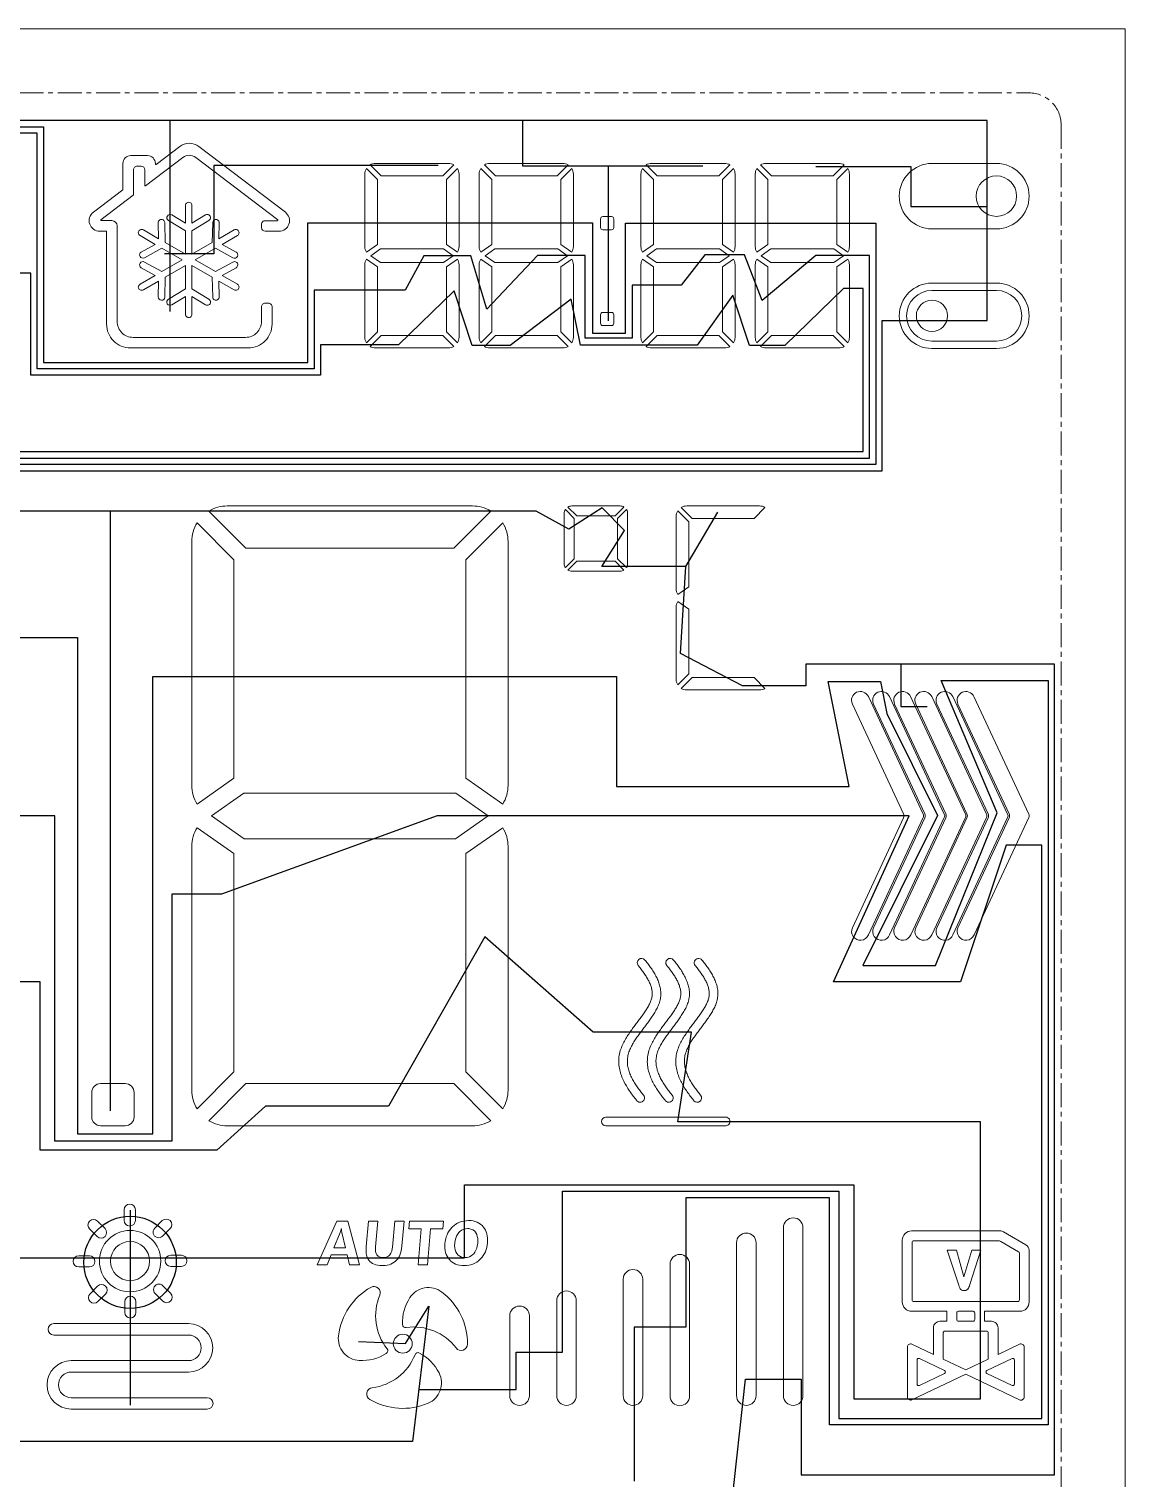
# Model space of a CAD drawing. Header units: millimetres. Extents: x 1946 to 4611, y 2266 to 2855.
# Drawn here: x 3413.78 to 3448.07, y 2701.85 to 2747.21 of the extents above; entities that cross this region are included whole.
import ezdxf

# ---------------------------------------------------------------- set-up
doc = ezdxf.new("R2010")
doc.units = ezdxf.units.MM
doc.linetypes.add('CENTER', pattern=[0.6, 0.375, -0.075, 0.075, -0.075])
doc.layers.add('com', color=1, linetype='Continuous')
doc.layers.add('DWG', color=7, linetype='Continuous')
doc.layers.add('LCD', color=4, linetype='Continuous', lineweight=20)

# ---------------------------------------------------------------- blocks, each defined once
blk = doc.blocks.new('SPC')
at = {"layer": 'LCD'}
for points in [[(46.223, 52.262), (43.519, 54.319, 0.337132), (42.917, 54.319), (42.182, 53.76, -0.620396), (42.155, 53.773), (42.155, 53.787, 0.413587), (41.907, 54.035), (41.389, 54.036, 0.41484), (41.14, 53.788), (41.14, 52.976, -0.234266), (41.133, 52.963), (40.215, 52.264, 0.718034), (40.415, 51.669), (40.611, 51.668, -0.41411), (40.628, 51.652), (40.628, 48.761, 0.414214), (41.374, 48.015), (45.062, 48.015, 0.414214), (45.808, 48.761), (45.808, 49.299, 0.414214), (45.691, 49.415), (45.592, 49.415, 0.414214), (45.476, 49.299), (45.476, 48.844, -0.414214), (44.979, 48.346), (41.456, 48.346, -0.414214), (40.959, 48.844), (40.959, 51.834, 0.41411), (40.794, 52), (40.465, 52, -0.718034), (40.454, 52.03), (41.465, 52.798, 0.234266), (41.471, 52.811), (41.471, 53.589, -0.41484), (41.587, 53.705), (41.708, 53.704, -0.413587), (41.824, 53.588), (41.824, 53.105, 0.620396), (41.85, 53.092), (43.017, 53.979, -0.337132), (43.418, 53.979), (45.983, 52.028, -0.718303), (45.973, 51.998), (45.592, 51.998, 0.414318), (45.476, 51.882), (45.476, 51.783, 0.41411), (45.592, 51.667), (46.022, 51.667, 0.718303)], [(48.762, 51.013), (49.105, 51.255), (49.105, 53.288), (48.762, 53.634, 0.139094), (48.712, 53.46), (48.712, 51.187, 0.139094)], [(49.044, 53.791, 0.136063), (48.873, 53.744), (49.217, 53.398), (51.155, 53.398), (51.498, 53.744, 0.136063), (51.328, 53.791)], [(51.61, 51.013), (51.266, 51.255), (51.266, 53.288), (51.61, 53.634, -0.139094), (51.659, 53.46), (51.659, 51.187, -0.139094)], [(52.34, 51.013), (52.683, 51.255), (52.683, 53.288), (52.34, 53.634, 0.139094), (52.29, 53.46), (52.29, 51.187, 0.139094)], [(52.622, 53.791, 0.136063), (52.451, 53.744), (52.795, 53.398), (54.733, 53.398), (55.077, 53.744, 0.136063), (54.906, 53.791)], [(55.188, 51.013), (54.844, 51.255), (54.844, 53.288), (55.188, 53.634, -0.139094), (55.237, 53.46), (55.237, 51.187, -0.139094)], [(57.4, 51.013), (57.744, 51.255), (57.744, 53.288), (57.4, 53.634, 0.139094), (57.351, 53.46), (57.351, 51.187, 0.139094)], [(59.966, 53.791, -0.136063), (60.137, 53.744), (59.793, 53.398), (57.855, 53.398), (57.511, 53.744, -0.136063), (57.682, 53.791)], [(60.248, 51.013), (59.905, 51.255), (59.905, 53.288), (60.248, 53.634, -0.139094), (60.298, 53.46), (60.298, 51.187, -0.139094)], [(60.978, 51.013), (61.322, 51.255), (61.322, 53.288), (60.978, 53.634, 0.139094), (60.929, 53.46), (60.929, 51.187, 0.139094)], [(61.26, 53.791, 0.136063), (61.09, 53.744), (61.433, 53.398), (63.371, 53.398), (63.715, 53.744, 0.136063), (63.544, 53.791)], [(63.826, 51.013), (63.483, 51.255), (63.483, 53.288), (63.826, 53.634, -0.139094), (63.876, 53.46), (63.876, 51.187, -0.139094)], [(68.476, 51.743, 1), (68.476, 53.791), (66.459, 53.791, 1), (66.459, 51.743)], [(43.727, 52.179), (43.301, 51.921), (43.301, 52.471, 1.030478), (43.097, 52.471), (43.097, 51.921), (42.67, 52.179, 1), (42.564, 52.005), (43.097, 51.682), (43.097, 50.949), (42.462, 51.315), (42.449, 51.938, 1), (42.245, 51.933), (42.255, 51.435), (41.779, 51.71, 1.030478), (41.676, 51.533), (42.153, 51.258), (41.716, 51.018, 1), (41.814, 50.839), (42.36, 51.139), (42.995, 50.772), (42.36, 50.406), (41.814, 50.705, 1), (41.716, 50.526), (42.153, 50.286), (41.676, 50.011, 1.030478), (41.779, 49.834), (42.255, 50.11), (42.245, 49.611, 1), (42.449, 49.607), (42.462, 50.229), (43.097, 50.595), (43.097, 49.863), (42.564, 49.54, 1), (42.67, 49.365), (43.097, 49.624), (43.097, 49.073, 1.030478), (43.301, 49.073), (43.301, 49.624), (43.727, 49.366, 1.003444), (43.833, 49.54), (43.301, 49.863), (43.301, 50.595), (43.936, 50.229), (43.949, 49.607, 1), (44.153, 49.611), (44.142, 50.11), (44.619, 49.834, 1.030478), (44.721, 50.011), (44.245, 50.286), (44.682, 50.526, 1), (44.583, 50.705), (44.038, 50.406), (43.403, 50.772), (44.038, 51.139), (44.583, 50.839, 1), (44.682, 51.018), (44.245, 51.258), (44.721, 51.533, 1.030478), (44.619, 51.71), (44.142, 51.435), (44.153, 51.931, 1.021644), (43.949, 51.936), (43.936, 51.315), (43.301, 50.949), (43.301, 51.682), (43.833, 52.005, 1)], [(56.159, 52.126, 0.414214), (56.088, 52.055), (56.088, 51.786, 0.414214), (56.159, 51.715), (56.429, 51.715, 0.414214), (56.5, 51.786), (56.5, 52.055, 0.414214), (56.429, 52.126)], [(49.105, 50.551), (49.105, 48.518), (48.762, 48.172, -0.139094), (48.712, 48.346), (48.712, 50.619, -0.139094), (48.762, 50.793)], [(51.266, 50.551), (51.266, 48.518), (51.61, 48.172, 0.139094), (51.659, 48.346), (51.659, 50.619, 0.139094), (51.61, 50.793)], [(52.683, 50.551), (52.683, 48.518), (52.34, 48.172, -0.139094), (52.29, 48.346), (52.29, 50.619, -0.139094), (52.34, 50.793)], [(54.844, 50.551), (54.844, 48.518), (55.188, 48.172, 0.139094), (55.237, 48.346), (55.237, 50.619, 0.139094), (55.188, 50.793)], [(57.744, 50.551), (57.744, 48.518), (57.4, 48.172, -0.139094), (57.351, 48.346), (57.351, 50.619, -0.139094), (57.4, 50.793)], [(60.248, 50.793), (59.905, 50.551), (59.905, 48.518), (60.248, 48.172, 0.139094), (60.298, 48.346), (60.298, 50.619, 0.139094)], [(60.978, 50.793), (61.322, 50.551), (61.322, 48.518), (60.978, 48.172, -0.139094), (60.929, 48.346), (60.929, 50.619, -0.139094)], [(63.826, 50.793), (63.483, 50.551), (63.483, 48.518), (63.826, 48.172, 0.139094), (63.876, 48.346), (63.876, 50.619, 0.139094)], [(66.459, 50.046, 1), (66.459, 47.998), (68.476, 47.998, 1), (68.476, 50.046)], [(68.476, 48.227, 1), (68.476, 49.816), (66.459, 49.816, 1), (66.459, 48.227)], [(56.429, 48.715, 0.414214), (56.5, 48.786), (56.5, 49.055, 0.414214), (56.429, 49.126), (56.159, 49.126, 0.414214), (56.088, 49.055), (56.088, 48.786, 0.414214), (56.159, 48.715)], [(51.328, 48.015, 0.136063), (51.498, 48.062), (51.155, 48.408), (49.217, 48.408), (48.873, 48.062, 0.136063), (49.044, 48.015)], [(52.795, 48.408), (52.451, 48.062, 0.136063), (52.622, 48.015), (54.906, 48.015, 0.136063), (55.077, 48.062), (54.733, 48.408)], [(59.966, 48.015, 0.136063), (60.137, 48.062), (59.793, 48.408), (57.855, 48.408), (57.511, 48.062, 0.136063), (57.682, 48.015)], [(63.544, 48.015, 0.136063), (63.715, 48.062), (63.371, 48.408), (61.433, 48.408), (61.09, 48.062, 0.136063), (61.26, 48.015)], [(44.406, 43.069, 0.136063), (43.833, 42.91), (44.987, 41.749), (51.499, 41.749), (52.653, 42.91, 0.136063), (52.079, 43.069)], [(54.986, 42.957, 0.139094), (54.951, 42.834), (54.951, 41.26, 0.139094), (54.986, 41.137), (55.265, 41.418), (55.265, 42.676)], [(55.344, 42.754), (56.542, 42.754), (56.821, 43.035, 0.136063), (56.701, 43.069), (55.185, 43.069, 0.136063), (55.064, 43.035)], [(56.62, 42.676), (56.9, 42.957, -0.139094), (56.935, 42.834), (56.935, 41.26, -0.139094), (56.9, 41.137), (56.62, 41.418)], [(58.846, 42.567), (58.504, 42.912, 0.139094), (58.455, 42.738), (58.455, 40.473, 0.139094), (58.504, 40.299), (58.846, 40.54)], [(58.785, 43.069, 0.136063), (58.615, 43.021), (58.957, 42.677), (60.89, 42.677), (61.232, 43.021, 0.136063), (61.062, 43.069)], [(43.293, 34.321, 0.139094), (43.459, 33.736), (44.613, 34.548), (44.613, 41.379), (43.459, 42.54, 0.139094), (43.293, 41.955)], [(53.193, 34.321, -0.139094), (53.027, 33.736), (51.873, 34.548), (51.873, 41.379), (53.027, 42.54, -0.139094), (53.193, 41.955)], [(56.701, 41.026, 0.136063), (56.821, 41.059), (56.542, 41.34), (55.344, 41.34), (55.064, 41.059, 0.136063), (55.185, 41.026)], [(58.846, 37.812), (58.504, 37.468, -0.139094), (58.455, 37.641), (58.455, 39.907, -0.139094), (58.504, 40.08), (58.846, 39.839)], [(58.957, 37.702), (58.615, 37.358, 0.136063), (58.785, 37.311), (61.062, 37.311, 0.136063), (61.232, 37.358), (60.89, 37.702)], [(63.968, 36.868, -1), (64.468, 37.101), (66.185, 33.421, -0.221646), (66.185, 33.311), (64.471, 29.638, -1.013416), (63.968, 29.864), (65.572, 33.303, 0.221714), (65.572, 33.43)], [(64.629, 36.868, -1), (65.129, 37.101), (66.845, 33.421, -0.221646), (66.845, 33.311), (65.132, 29.638, -1.013416), (64.629, 29.864), (66.233, 33.303, 0.221714), (66.233, 33.43)], [(65.29, 36.868, -1), (65.79, 37.101), (67.506, 33.421, -0.221646), (67.506, 33.311), (65.793, 29.638, -1.013416), (65.29, 29.864), (66.893, 33.303, 0.221714), (66.893, 33.43)], [(65.95, 36.868, -1), (66.45, 37.101), (68.167, 33.421, -0.221646), (68.167, 33.311), (66.453, 29.638, -1.013416), (65.95, 29.864), (67.554, 33.303, 0.221714), (67.554, 33.43)], [(66.611, 36.868, -1), (67.111, 37.101), (68.827, 33.421, -0.221646), (68.827, 33.311), (67.114, 29.638, -1.013416), (66.611, 29.864), (68.215, 33.303, 0.221714), (68.215, 33.43)], [(67.272, 36.868, -1), (67.772, 37.101), (69.488, 33.421, -0.221646), (69.488, 33.311), (67.775, 29.638, -1.013416), (67.272, 29.864), (68.875, 33.303, 0.221714), (68.875, 33.43)], [(44.613, 32.185), (44.613, 25.354), (43.459, 24.193, -0.139094), (43.293, 24.778), (43.293, 32.412, -0.139094), (43.459, 32.997)], [(53.027, 24.193, 0.139094), (53.193, 24.778), (53.193, 32.412, 0.139094), (53.027, 32.997), (51.873, 32.185), (51.873, 25.354)], [(57.159, 26.802), (57.182, 26.834), (57.206, 26.866), (57.23, 26.897), (57.253, 26.928), (57.276, 26.959), (57.299, 26.989), (57.322, 27.02), (57.345, 27.05), (57.367, 27.081), (57.389, 27.111), (57.411, 27.141), (57.432, 27.171), (57.453, 27.201), (57.473, 27.231), (57.493, 27.261), (57.513, 27.291), (57.531, 27.321), (57.55, 27.351), (57.567, 27.38), (57.584, 27.41), (57.6, 27.439), (57.615, 27.468), (57.629, 27.497), (57.642, 27.526), (57.654, 27.555), (57.664, 27.583), (57.674, 27.611), (57.682, 27.638), (57.689, 27.665), (57.695, 27.691), (57.699, 27.717), (57.702, 27.744), (57.704, 27.77), (57.705, 27.797), (57.704, 27.824), (57.703, 27.851), (57.7, 27.879), (57.696, 27.907), (57.691, 27.935), (57.684, 27.963), (57.677, 27.992), (57.668, 28.021), (57.659, 28.05), (57.648, 28.079), (57.636, 28.108), (57.624, 28.138), (57.61, 28.167), (57.596, 28.197), (57.58, 28.226), (57.564, 28.256), (57.548, 28.285), (57.53, 28.315), (57.512, 28.344), (57.494, 28.374), (57.475, 28.403), (57.455, 28.432), (57.435, 28.461), (57.414, 28.491), (57.393, 28.52), (57.371, 28.548), (57.349, 28.577), (57.326, 28.606), (57.304, 28.635), (57.281, 28.663), (57.265, 28.682, -1), (57.474, 28.853), (57.49, 28.834), (57.515, 28.803), (57.539, 28.773), (57.563, 28.742), (57.586, 28.711), (57.61, 28.68), (57.633, 28.649), (57.655, 28.617), (57.677, 28.585), (57.699, 28.553), (57.721, 28.52), (57.742, 28.487), (57.762, 28.454), (57.782, 28.421), (57.801, 28.387), (57.819, 28.352), (57.837, 28.318), (57.854, 28.283), (57.87, 28.247), (57.886, 28.212), (57.9, 28.175), (57.913, 28.139), (57.926, 28.102), (57.937, 28.065), (57.947, 28.027), (57.955, 27.989), (57.962, 27.951), (57.968, 27.912), (57.972, 27.873), (57.974, 27.834), (57.975, 27.795), (57.974, 27.757), (57.971, 27.718), (57.966, 27.679), (57.96, 27.641), (57.952, 27.603), (57.942, 27.565), (57.931, 27.528), (57.918, 27.491), (57.904, 27.454), (57.889, 27.419), (57.873, 27.383), (57.856, 27.348), (57.839, 27.313), (57.82, 27.279), (57.801, 27.245), (57.781, 27.212), (57.761, 27.178), (57.74, 27.145), (57.719, 27.113), (57.697, 27.08), (57.675, 27.048), (57.653, 27.016), (57.631, 26.984), (57.608, 26.953), (57.585, 26.921), (57.562, 26.89), (57.539, 26.859), (57.515, 26.828), (57.492, 26.796), (57.469, 26.765), (57.445, 26.734), (57.422, 26.703), (57.398, 26.672), (57.375, 26.641), (57.352, 26.61), (57.328, 26.578), (57.305, 26.547), (57.283, 26.515), (57.26, 26.484), (57.238, 26.452), (57.215, 26.42), (57.194, 26.387), (57.172, 26.355), (57.151, 26.322), (57.131, 26.289), (57.111, 26.256), (57.091, 26.222), (57.072, 26.188), (57.054, 26.154), (57.037, 26.119), (57.02, 26.083), (57.005, 26.048), (56.99, 26.012), (56.977, 25.975), (56.965, 25.938), (56.954, 25.901), (56.945, 25.863), (56.938, 25.824), (56.932, 25.786), (56.928, 25.747), (56.926, 25.708), (56.926, 25.669), (56.927, 25.63), (56.931, 25.592), (56.935, 25.553), (56.942, 25.515), (56.949, 25.476), (56.958, 25.439), (56.969, 25.401), (56.981, 25.364), (56.993, 25.327), (57.007, 25.291), (57.022, 25.255), (57.038, 25.219), (57.054, 25.184), (57.072, 25.149), (57.09, 25.115), (57.109, 25.08), (57.128, 25.047), (57.148, 25.013), (57.169, 24.98), (57.19, 24.948), (57.211, 24.915), (57.233, 24.883), (57.256, 24.851), (57.279, 24.82), (57.302, 24.788), (57.325, 24.757), (57.349, 24.726), (57.373, 24.696), (57.397, 24.665), (57.422, 24.635), (57.434, 24.62, -1), (57.226, 24.449), (57.213, 24.464), (57.187, 24.496), (57.161, 24.528), (57.136, 24.561), (57.111, 24.593), (57.085, 24.627), (57.061, 24.66), (57.036, 24.694), (57.012, 24.729), (56.988, 24.764), (56.964, 24.8), (56.941, 24.836), (56.918, 24.872), (56.895, 24.91), (56.874, 24.948), (56.852, 24.986), (56.831, 25.026), (56.811, 25.066), (56.792, 25.107), (56.774, 25.149), (56.756, 25.191), (56.74, 25.235), (56.724, 25.279), (56.71, 25.324), (56.697, 25.371), (56.686, 25.418), (56.676, 25.466), (56.668, 25.515), (56.662, 25.564), (56.658, 25.614), (56.656, 25.665), (56.656, 25.716), (56.659, 25.767), (56.664, 25.818), (56.671, 25.869), (56.681, 25.92), (56.693, 25.969), (56.706, 26.017), (56.721, 26.063), (56.738, 26.108), (56.755, 26.152), (56.774, 26.195), (56.794, 26.236), (56.814, 26.277), (56.835, 26.316), (56.856, 26.355), (56.878, 26.393), (56.9, 26.43), (56.923, 26.466), (56.946, 26.502), (56.969, 26.537), (56.992, 26.572), (57.016, 26.606), (57.04, 26.64), (57.063, 26.673), (57.087, 26.706), (57.111, 26.738), (57.135, 26.771)], [(58.867, 27.873), (58.87, 27.834), (58.87, 27.795), (58.869, 27.757), (58.866, 27.718), (58.862, 27.679), (58.855, 27.641), (58.847, 27.603), (58.837, 27.565), (58.826, 27.528), (58.813, 27.491), (58.8, 27.454), (58.785, 27.419), (58.769, 27.383), (58.752, 27.348), (58.734, 27.313), (58.715, 27.279), (58.696, 27.245), (58.676, 27.212), (58.656, 27.178), (58.635, 27.145), (58.614, 27.113), (58.592, 27.08), (58.571, 27.048), (58.548, 27.016), (58.526, 26.984), (58.503, 26.953), (58.48, 26.921), (58.457, 26.89), (58.434, 26.859), (58.411, 26.828), (58.387, 26.796), (58.364, 26.765), (58.34, 26.734), (58.317, 26.703), (58.293, 26.672), (58.27, 26.641), (58.247, 26.61), (58.224, 26.578), (58.201, 26.547), (58.178, 26.515), (58.155, 26.484), (58.133, 26.452), (58.111, 26.42), (58.089, 26.387), (58.068, 26.355), (58.047, 26.322), (58.026, 26.289), (58.006, 26.256), (57.986, 26.222), (57.967, 26.188), (57.949, 26.154), (57.932, 26.119), (57.915, 26.083), (57.9, 26.048), (57.885, 26.012), (57.872, 25.975), (57.86, 25.938), (57.849, 25.901), (57.84, 25.863), (57.833, 25.824), (57.827, 25.786), (57.823, 25.747), (57.821, 25.708), (57.821, 25.669), (57.823, 25.63), (57.826, 25.592), (57.831, 25.553), (57.837, 25.515), (57.845, 25.476), (57.854, 25.439), (57.864, 25.401), (57.876, 25.364), (57.889, 25.327), (57.902, 25.291), (57.917, 25.255), (57.933, 25.219), (57.95, 25.184), (57.967, 25.149), (57.985, 25.115), (58.004, 25.08), (58.023, 25.047), (58.043, 25.013), (58.064, 24.98), (58.085, 24.948), (58.107, 24.915), (58.129, 24.883), (58.151, 24.851), (58.174, 24.82), (58.197, 24.788), (58.22, 24.757), (58.244, 24.726), (58.268, 24.696), (58.293, 24.665), (58.317, 24.635), (58.329, 24.62, -1), (58.121, 24.449), (58.108, 24.464), (58.082, 24.496), (58.057, 24.528), (58.031, 24.561), (58.006, 24.593), (57.981, 24.627), (57.956, 24.66), (57.931, 24.694), (57.907, 24.729), (57.883, 24.764), (57.859, 24.8), (57.836, 24.836), (57.813, 24.872), (57.791, 24.91), (57.769, 24.948), (57.747, 24.986), (57.727, 25.026), (57.707, 25.066), (57.687, 25.107), (57.669, 25.149), (57.651, 25.191), (57.635, 25.235), (57.619, 25.279), (57.605, 25.324), (57.592, 25.371), (57.581, 25.418), (57.571, 25.466), (57.563, 25.515), (57.557, 25.564), (57.553, 25.614), (57.551, 25.665), (57.552, 25.716), (57.554, 25.767), (57.559, 25.818), (57.567, 25.869), (57.576, 25.92), (57.588, 25.969), (57.602, 26.017), (57.617, 26.063), (57.633, 26.108), (57.651, 26.152), (57.669, 26.195), (57.689, 26.236), (57.709, 26.277), (57.73, 26.316), (57.751, 26.355), (57.773, 26.393), (57.796, 26.43), (57.818, 26.466), (57.841, 26.502), (57.864, 26.537), (57.888, 26.572), (57.911, 26.606), (57.935, 26.64), (57.959, 26.673), (57.982, 26.706), (58.006, 26.738), (58.03, 26.771), (58.054, 26.802), (58.078, 26.834), (58.101, 26.866), (58.125, 26.897), (58.148, 26.928), (58.171, 26.959), (58.195, 26.989), (58.217, 27.02), (58.24, 27.05), (58.262, 27.081), (58.284, 27.111), (58.306, 27.141), (58.327, 27.171), (58.348, 27.201), (58.369, 27.231), (58.389, 27.261), (58.408, 27.291), (58.427, 27.321), (58.445, 27.351), (58.462, 27.38), (58.479, 27.41), (58.495, 27.439), (58.51, 27.468), (58.524, 27.497), (58.537, 27.526), (58.549, 27.555), (58.56, 27.583), (58.569, 27.611), (58.577, 27.638), (58.584, 27.665), (58.59, 27.691), (58.594, 27.717), (58.598, 27.744), (58.599, 27.77), (58.6, 27.797), (58.6, 27.824), (58.598, 27.851), (58.595, 27.879), (58.591, 27.907), (58.586, 27.935), (58.58, 27.963), (58.572, 27.992), (58.563, 28.021), (58.554, 28.05), (58.543, 28.079), (58.531, 28.108), (58.519, 28.138), (58.505, 28.167), (58.491, 28.197), (58.476, 28.226), (58.46, 28.256), (58.443, 28.285), (58.426, 28.315), (58.408, 28.344), (58.389, 28.374), (58.37, 28.403), (58.35, 28.432), (58.33, 28.461), (58.309, 28.491), (58.288, 28.52), (58.266, 28.548), (58.244, 28.577), (58.222, 28.606), (58.199, 28.635), (58.176, 28.663), (58.16, 28.682, -1), (58.369, 28.853), (58.385, 28.834), (58.41, 28.803), (58.434, 28.773), (58.458, 28.742), (58.482, 28.711), (58.505, 28.68), (58.528, 28.649), (58.551, 28.617), (58.573, 28.585), (58.595, 28.553), (58.616, 28.52), (58.637, 28.487), (58.657, 28.454), (58.677, 28.421), (58.696, 28.387), (58.715, 28.352), (58.732, 28.318), (58.749, 28.283), (58.766, 28.247), (58.781, 28.212), (58.795, 28.175), (58.809, 28.139), (58.821, 28.102), (58.832, 28.065), (58.842, 28.027), (58.85, 27.989), (58.858, 27.951), (58.863, 27.912)], [(59.485, 27.879), (59.488, 27.851), (59.49, 27.824), (59.49, 27.797), (59.49, 27.77), (59.488, 27.744), (59.485, 27.718), (59.48, 27.691), (59.475, 27.665), (59.468, 27.638), (59.459, 27.611), (59.45, 27.583), (59.439, 27.555), (59.427, 27.526), (59.414, 27.497), (59.4, 27.468), (59.385, 27.439), (59.369, 27.41), (59.353, 27.38), (59.335, 27.351), (59.317, 27.321), (59.298, 27.291), (59.279, 27.261), (59.259, 27.232), (59.238, 27.202), (59.218, 27.172), (59.196, 27.141), (59.175, 27.111), (59.153, 27.081), (59.13, 27.051), (59.108, 27.02), (59.085, 26.99), (59.062, 26.959), (59.038, 26.928), (59.015, 26.897), (58.991, 26.866), (58.968, 26.834), (58.944, 26.803), (58.92, 26.771), (58.896, 26.739), (58.873, 26.706), (58.849, 26.673), (58.825, 26.64), (58.801, 26.606), (58.778, 26.572), (58.755, 26.537), (58.731, 26.502), (58.708, 26.467), (58.686, 26.43), (58.664, 26.393), (58.642, 26.355), (58.62, 26.317), (58.599, 26.277), (58.579, 26.237), (58.56, 26.195), (58.541, 26.152), (58.523, 26.108), (58.507, 26.063), (58.492, 26.017), (58.478, 25.969), (58.466, 25.92), (58.457, 25.87), (58.449, 25.819), (58.444, 25.768), (58.442, 25.716), (58.441, 25.665), (58.443, 25.615), (58.447, 25.564), (58.453, 25.515), (58.461, 25.466), (58.471, 25.418), (58.483, 25.371), (58.495, 25.325), (58.51, 25.279), (58.525, 25.235), (58.542, 25.191), (58.559, 25.149), (58.578, 25.107), (58.597, 25.066), (58.617, 25.026), (58.638, 24.987), (58.659, 24.948), (58.681, 24.91), (58.703, 24.873), (58.726, 24.836), (58.749, 24.8), (58.773, 24.764), (58.797, 24.729), (58.821, 24.695), (58.846, 24.661), (58.871, 24.627), (58.896, 24.594), (58.921, 24.561), (58.947, 24.528), (58.973, 24.496), (58.998, 24.464), (59.011, 24.449, 1), (59.219, 24.621), (59.207, 24.635), (59.183, 24.665), (59.159, 24.696), (59.134, 24.727), (59.111, 24.757), (59.087, 24.788), (59.064, 24.82), (59.041, 24.851), (59.019, 24.883), (58.997, 24.915), (58.975, 24.948), (58.954, 24.98), (58.934, 25.014), (58.914, 25.047), (58.894, 25.081), (58.875, 25.115), (58.857, 25.149), (58.84, 25.184), (58.823, 25.219), (58.807, 25.255), (58.793, 25.291), (58.779, 25.327), (58.766, 25.364), (58.754, 25.401), (58.744, 25.439), (58.735, 25.477), (58.727, 25.515), (58.721, 25.553), (58.716, 25.592), (58.713, 25.631), (58.711, 25.67), (58.712, 25.708), (58.714, 25.747), (58.717, 25.786), (58.723, 25.825), (58.73, 25.863), (58.74, 25.901), (58.75, 25.938), (58.762, 25.975), (58.776, 26.012), (58.79, 26.048), (58.806, 26.084), (58.822, 26.119), (58.84, 26.154), (58.858, 26.188), (58.877, 26.222), (58.896, 26.256), (58.916, 26.289), (58.937, 26.322), (58.958, 26.355), (58.979, 26.388), (59.001, 26.42), (59.023, 26.452), (59.045, 26.484), (59.068, 26.516), (59.091, 26.547), (59.114, 26.579), (59.137, 26.61), (59.16, 26.641), (59.184, 26.672), (59.207, 26.703), (59.231, 26.734), (59.254, 26.765), (59.277, 26.797), (59.301, 26.828), (59.324, 26.859), (59.347, 26.89), (59.37, 26.922), (59.393, 26.953), (59.416, 26.985), (59.439, 27.016), (59.461, 27.048), (59.483, 27.081), (59.504, 27.113), (59.526, 27.146), (59.546, 27.179), (59.567, 27.212), (59.586, 27.245), (59.606, 27.279), (59.624, 27.314), (59.642, 27.348), (59.659, 27.383), (59.675, 27.419), (59.69, 27.455), (59.704, 27.491), (59.716, 27.528), (59.728, 27.565), (59.737, 27.603), (59.746, 27.641), (59.752, 27.679), (59.757, 27.718), (59.759, 27.757), (59.76, 27.796), (59.76, 27.835), (59.757, 27.873), (59.753, 27.912), (59.748, 27.951), (59.741, 27.989), (59.732, 28.027), (59.722, 28.065), (59.711, 28.102), (59.699, 28.139), (59.686, 28.176), (59.671, 28.212), (59.656, 28.248), (59.64, 28.283), (59.623, 28.318), (59.605, 28.353), (59.586, 28.387), (59.567, 28.421), (59.547, 28.454), (59.527, 28.487), (59.506, 28.52), (59.485, 28.553), (59.463, 28.585), (59.441, 28.617), (59.418, 28.649), (59.395, 28.68), (59.372, 28.711), (59.348, 28.742), (59.324, 28.773), (59.3, 28.804), (59.276, 28.834), (59.259, 28.854, 1), (59.051, 28.682), (59.066, 28.664), (59.089, 28.635), (59.112, 28.606), (59.134, 28.578), (59.156, 28.549), (59.178, 28.52), (59.199, 28.491), (59.22, 28.462), (59.24, 28.432), (59.26, 28.403), (59.279, 28.374), (59.298, 28.345), (59.316, 28.315), (59.333, 28.286), (59.35, 28.256), (59.366, 28.227), (59.381, 28.197), (59.396, 28.168), (59.409, 28.138), (59.422, 28.109), (59.433, 28.079), (59.444, 28.05), (59.454, 28.021), (59.462, 27.992), (59.47, 27.963), (59.476, 27.935), (59.481, 27.907)], [(41.487, 24.709, 0.414214), (41.212, 24.984), (40.442, 24.984, 0.414214), (40.167, 24.709), (40.167, 23.939, 0.414214), (40.442, 23.664), (41.212, 23.664, 0.414214), (41.487, 23.939)], [(44.987, 24.984), (43.833, 23.823, 0.136063), (44.406, 23.664), (52.079, 23.664, 0.136063), (52.653, 23.823), (51.499, 24.984)], [(60.003, 23.935), (56.251, 23.935, 1), (56.251, 23.664), (60.003, 23.664, 1.002396)], [(41.529, 20.701), (41.529, 21.035, 1), (41.18, 21.035), (41.18, 20.701, 1)], [(40.098, 20.435), (40.334, 20.198, 1), (40.58, 20.445), (40.344, 20.681, 1)], [(42.38, 20.212), (42.617, 20.448, 1), (42.37, 20.695), (42.134, 20.459, 1)], [(61.811, 20.476), (61.811, 15.217, 1), (62.422, 15.217), (62.422, 20.476, 1)], [(60.954, 15.217), (60.954, 20.002, 1), (60.343, 20.002), (60.343, 15.217, 1)], [(65.819, 20.373, 0.414214), (65.531, 20.086), (65.531, 18.146, 0.414214), (65.819, 17.858), (66.929, 17.858), (66.929, 17.545), (66.71, 17.545, 0.414214), (66.506, 17.341), (66.506, 16.507), (65.833, 16.827, 0.551425), (65.688, 16.735), (65.688, 15.177, 0.551425), (65.833, 15.085), (67.516, 15.887), (69.198, 15.085, 0.551425), (69.344, 15.177), (69.344, 16.735, 0.551425), (69.198, 16.827), (68.526, 16.507), (68.526, 17.341, 0.414214), (68.322, 17.545), (68.103, 17.545), (68.103, 17.858), (69.213, 17.858, 0.414214), (69.5, 18.146), (69.5, 19.766, 0.267949), (69.398, 19.942), (68.699, 20.346, 0.131652), (68.597, 20.373)], [(68.617, 20.04, 0.131652), (68.515, 20.067), (65.888, 20.067, 0.414214), (65.837, 20.016), (65.837, 18.215, 0.414214), (65.888, 18.164), (69.143, 18.164, 0.414214), (69.194, 18.215), (69.194, 19.677, 0.267949), (69.169, 19.722)], [(40.091, 19.244, 1), (40.091, 19.593), (39.757, 19.593, 1), (39.757, 19.244)], [(42.971, 19.612), (42.637, 19.612, 1), (42.637, 19.264), (42.971, 19.264, 1)], [(58.263, 15.206, 1), (58.875, 15.206), (58.875, 19.332, 1), (58.263, 19.332)], [(56.795, 15.217, 1), (57.407, 15.217), (57.407, 18.859, 1), (56.795, 18.859)], [(40.358, 18.162), (40.594, 18.398, 1), (40.348, 18.644), (40.111, 18.408, 1)], [(42.63, 18.422), (42.394, 18.658, 1), (42.148, 18.412), (42.384, 18.176, 1)], [(48.9, 18.607, 0.237759), (47.886, 17.091, 0.43554), (48.538, 16.316, 0.155042), (49.382, 16.538, 0.445572), (49.407, 16.683, -0.274501), (49.179, 18.358, 0.716217)], [(51.117, 18.461, -0.237759), (51.923, 16.825, -0.716217), (51.567, 16.708, 0.274501), (50.003, 17.348, -0.445572), (49.889, 17.442, -0.155042), (50.119, 18.284, -0.43554)], [(41.548, 17.821), (41.548, 18.155, 1), (41.2, 18.155), (41.2, 17.821, 1)], [(54.715, 15.217, 1), (55.327, 15.217), (55.327, 18.189, 1), (54.715, 18.189)], [(53.247, 15.217, 1), (53.859, 15.217), (53.859, 17.716, 1), (53.247, 17.716)], [(67.234, 17.596, 0.414214), (67.285, 17.545), (67.746, 17.545, 0.414214), (67.797, 17.596), (67.797, 17.807, 0.414214), (67.746, 17.858), (67.285, 17.858, 0.414214), (67.234, 17.807)], [(38.976, 17.472, 1), (38.976, 17.114), (43.191, 17.114, -1), (43.191, 16.313), (39.524, 16.313, 1), (39.524, 14.795), (43.781, 14.795, 1), (43.781, 15.153), (39.524, 15.153, -1), (39.524, 15.955), (43.191, 15.955, 1), (43.191, 17.472)], [(68.22, 16.361), (68.22, 17.189, 0.414214), (68.169, 17.24), (66.862, 17.24, 0.414214), (66.811, 17.189), (66.811, 16.361), (67.516, 16.025)], [(51.033, 15.93, -0.43554), (50.688, 14.978, -0.237759), (48.868, 15.098, -0.716217), (48.944, 15.465, 0.274501), (50.281, 16.499, -0.445572), (50.419, 16.551, -0.155042)], [(66.854, 15.91, 0.631028), (66.854, 16.002), (66.066, 16.378, 0.551425), (65.993, 16.332), (65.993, 15.58, 0.551425), (66.066, 15.534)], [(68.965, 16.378), (68.177, 16.002, 0.631028), (68.177, 15.91), (68.965, 15.534, 0.551425), (69.038, 15.58), (69.038, 16.332, 0.551425)]]:
    blk.add_lwpolyline(points, format="xyb", close=True, dxfattribs=at)
for points in [[(51.172, 51.115), (51.473, 50.903), (51.169, 50.689), (49.202, 50.689), (48.898, 50.903), (49.199, 51.115)], [(52.78, 50.689), (52.476, 50.903), (52.777, 51.115), (54.75, 51.115), (55.052, 50.903), (54.747, 50.689)], [(59.811, 51.115), (60.112, 50.903), (59.808, 50.689), (57.841, 50.689), (57.536, 50.903), (57.838, 51.115)], [(63.389, 51.115), (63.69, 50.903), (63.386, 50.689), (61.419, 50.689), (61.115, 50.903), (61.416, 51.115)], [(44.939, 32.648), (43.917, 33.366), (44.929, 34.078), (51.557, 34.078), (52.569, 33.366), (51.547, 32.648)], [(48.177, 20.675), (47.835, 20.675), (47.217, 19.31), (47.532, 19.31), (47.66, 19.623), (48.155, 19.623), (48.23, 19.31), (48.547, 19.31)], [(47.993, 20.321), (48.106, 19.848), (47.742, 19.848), (47.94, 20.324), (47.957, 20.371), (47.974, 20.44), (47.982, 20.44), (47.983, 20.382)], [(49.938, 20.675), (49.647, 20.675), (49.577, 19.867), (49.569, 19.808), (49.553, 19.737), (49.528, 19.677), (49.494, 19.627), (49.454, 19.588), (49.405, 19.561), (49.349, 19.544), (49.284, 19.538), (49.225, 19.543), (49.171, 19.559), (49.126, 19.585), (49.091, 19.623), (49.066, 19.671), (49.049, 19.729), (49.043, 19.799), (49.046, 19.879), (49.115, 20.675), (48.824, 20.675), (48.755, 19.881), (48.751, 19.815), (48.751, 19.742), (48.757, 19.675), (48.768, 19.613), (48.785, 19.556), (48.807, 19.505), (48.834, 19.459), (48.867, 19.418), (48.905, 19.384), (48.949, 19.354), (48.999, 19.329), (49.053, 19.31), (49.113, 19.297), (49.179, 19.289), (49.25, 19.287), (49.273, 19.287), (49.343, 19.291), (49.409, 19.3), (49.471, 19.315), (49.528, 19.335), (49.581, 19.36), (49.63, 19.39), (49.674, 19.425), (49.713, 19.466), (49.749, 19.512), (49.781, 19.563), (49.807, 19.619), (49.829, 19.681), (49.847, 19.747), (49.861, 19.82), (49.87, 19.897)], [(50.767, 20.437), (51.156, 20.437), (51.177, 20.675), (50.109, 20.675), (50.089, 20.437), (50.477, 20.437), (50.378, 19.31), (50.67, 19.31)], [(51.313, 20.314), (51.348, 20.372), (51.388, 20.427), (51.431, 20.478), (51.45, 20.497), (51.502, 20.543), (51.557, 20.583), (51.614, 20.618), (51.676, 20.646), (51.739, 20.668), (51.806, 20.683), (51.877, 20.694), (51.95, 20.697), (51.962, 20.697), (52.034, 20.695), (52.102, 20.685), (52.167, 20.669), (52.227, 20.647), (52.282, 20.618), (52.333, 20.582), (52.381, 20.54), (52.415, 20.503), (52.452, 20.453), (52.483, 20.399), (52.509, 20.341), (52.529, 20.281), (52.543, 20.217), (52.551, 20.15), (52.552, 20.078), (52.549, 20.004), (52.549, 20.003), (52.539, 19.928), (52.525, 19.856), (52.506, 19.787), (52.482, 19.723), (52.452, 19.662), (52.418, 19.604), (52.378, 19.55), (52.333, 19.5), (52.319, 19.486), (52.267, 19.438), (52.212, 19.398), (52.154, 19.364), (52.093, 19.336), (52.028, 19.315), (51.961, 19.299), (51.891, 19.289), (51.818, 19.287), (51.816, 19.287), (51.744, 19.289), (51.675, 19.299), (51.61, 19.315), (51.55, 19.336), (51.494, 19.365), (51.442, 19.399), (51.394, 19.44), (51.357, 19.479), (51.319, 19.529), (51.286, 19.582), (51.259, 19.639), (51.238, 19.699), (51.224, 19.763), (51.216, 19.83), (51.214, 19.901), (51.218, 19.974), (51.226, 20.049), (51.241, 20.121), (51.26, 20.189), (51.284, 20.253)], [(52.18, 20.322), (52.14, 20.371), (52.09, 20.408), (52.032, 20.432), (51.965, 20.444), (51.93, 20.446), (51.86, 20.44), (51.794, 20.422), (51.734, 20.392), (51.681, 20.35), (51.651, 20.319), (51.612, 20.266), (51.58, 20.209), (51.554, 20.145), (51.536, 20.075), (51.525, 20), (51.524, 19.99), (51.521, 19.915), (51.526, 19.844), (51.539, 19.78), (51.56, 19.721), (51.589, 19.668), (51.591, 19.665), (51.633, 19.616), (51.683, 19.578), (51.739, 19.553), (51.805, 19.54), (51.843, 19.538), (51.915, 19.544), (51.982, 19.562), (52.041, 19.592), (52.094, 19.633), (52.12, 19.66), (52.158, 19.711), (52.189, 19.768), (52.214, 19.832), (52.231, 19.903), (52.243, 19.98), (52.243, 19.985), (52.246, 20.063), (52.243, 20.136), (52.231, 20.201), (52.213, 20.259), (52.187, 20.312)], [(67.987, 19.768), (67.71, 19.768), (67.457, 18.939), (67.224, 19.768), (66.932, 19.768), (67.295, 18.674), (67.311, 18.631), (67.327, 18.594), (67.345, 18.564), (67.363, 18.542), (67.391, 18.522), (67.425, 18.509), (67.465, 18.505), (67.477, 18.505), (67.515, 18.511), (67.548, 18.525), (67.576, 18.547), (67.583, 18.554), (67.6, 18.578), (67.617, 18.61), (67.633, 18.648), (67.649, 18.693)]]:
    blk.add_lwpolyline(points, close=True, dxfattribs=at)
for centre, radius in [((68.476, 52.767), 0.633), ((66.459, 49.022), 0.489), ((41.364, 19.428), 0.96), ((41.364, 19.428), 0.611), ((49.897, 16.843), 0.296)]:
    blk.add_circle(centre, radius, dxfattribs=at)
blk = doc.blocks.new('DWG')
at = {"layer": 'LCD'}
blk.add_lwpolyline([(0, 58), (0, 0), (72.5, 0), (72.5, 58)], close=True, dxfattribs=at)
at = {"layer": 'LCD', "linetype": 'CENTER', "ltscale": 2}
blk.add_lwpolyline([(70.5, 55), (70.5, 3, -0.414214), (69.5, 2), (5.5, 2, -0.414214), (4.5, 3), (4.5, 55, -0.414214), (5.5, 56), (69.5, 56, -0.414214)], format="xyb", close=True, dxfattribs=at)
at = {"layer": 'LCD'}
blk.add_blockref('SPC', (0, 0), dxfattribs=at)

msp = doc.modelspace()

# ---------------------------------------------------------------- linework, layer by layer
at = {"layer": 'com'}
for p, q in [((3443.76235, 2744.34591), (3384.17971, 2744.34591)), ((3418.19708, 2738.36301), (3418.19708, 2744.34591)), ((3429.22371, 2744.34591), (3429.22371, 2742.9278)), ((3443.76235, 2738.0826), (3443.76235, 2744.34591)), ((3426.58126, 2742.93533), (3419.55978, 2742.93533)), ((3419.55978, 2742.93533), (3419.55978, 2740.16693)), ((3429.22371, 2742.9278), (3434.8665, 2742.9278)), ((3431.89586, 2742.9278), (3431.89586, 2738.07682)), ((3438.39878, 2742.90488), (3441.37391, 2742.90488)), ((3441.37391, 2742.90488), (3441.37391, 2741.65035)), ((3441.37391, 2741.65035), (3443.76235, 2741.65035)), ((3419.55978, 2740.16693), (3418.01835, 2740.16693)), ((3440.47572, 2738.0826), (3443.76235, 2738.0826)), ((3440.47572, 2733.37775), (3440.47572, 2738.0826)), ((3395.98715, 2733.37775), (3440.47572, 2733.37775)), ((3431.71669, 2732.2136), (3430.67299, 2731.55251)), ((3432.40975, 2731.50519), (3431.71669, 2732.2136)), ((3429.64659, 2732.11192), (3395.98715, 2732.11192)), ((3416.31714, 2732.11192), (3416.31714, 2713.34557)), ((3430.67299, 2731.55251), (3429.64659, 2732.11192)), ((3434.33055, 2730.37734), (3435.32834, 2732.08211)), ((3431.69928, 2730.37734), (3432.40975, 2731.50519)), ((3434.33055, 2730.37734), (3431.69928, 2730.37734)), ((3434.16312, 2727.66214), (3434.33055, 2730.37734)), ((3436.10755, 2726.64927), (3434.16312, 2727.66214)), ((3438.08158, 2727.32055), (3438.08158, 2726.64927)), ((3445.8713, 2727.32055), (3438.08158, 2727.32055)), ((3441.06037, 2727.32055), (3441.06037, 2725.99806)), ((3445.8713, 2701.94656), (3445.8713, 2727.32055)), ((3438.08158, 2726.64927), (3436.10755, 2726.64927)), ((3441.06037, 2725.99806), (3441.87871, 2725.99806)), ((3435.70906, 2700.53621), (3436.1964, 2704.93846)), ((3436.1964, 2704.93846), (3437.94338, 2704.93846)), ((3437.94338, 2704.93846), (3437.94338, 2701.94656)), ((3437.94338, 2701.94656), (3445.8713, 2701.94656))]:
    msp.add_line(p, q, dxfattribs=at)
at = {"layer": 'com', "color": 2}
for p, q in [((3394.13833, 2744.14591), (3414.23163, 2744.14591)), ((3414.23163, 2744.14591), (3414.23163, 2736.76889)), ((3422.49806, 2741.14161), (3431.41363, 2741.14161)), ((3422.49806, 2736.76889), (3422.49806, 2741.14161)), ((3431.41363, 2741.14161), (3431.41363, 2737.68194)), ((3432.44717, 2741.13066), (3440.27572, 2741.13066)), ((3432.44717, 2737.68194), (3432.44717, 2741.13066)), ((3440.27572, 2741.13066), (3440.27572, 2733.57775)), ((3431.41363, 2737.68194), (3432.44717, 2737.68194)), ((3414.23163, 2736.76889), (3422.49806, 2736.76889)), ((3440.27572, 2733.57775), (3391.1128, 2733.57775)), ((3391.1128, 2728.16131), (3415.29147, 2728.16131)), ((3415.29147, 2728.16131), (3415.29147, 2712.61769)), ((3417.65339, 2726.94213), (3432.15845, 2726.94213)), ((3417.65339, 2712.61769), (3417.65339, 2726.94213)), ((3432.15845, 2726.94213), (3432.15845, 2723.49249)), ((3438.7826, 2726.7855), (3440.42405, 2726.7855)), ((3439.44481, 2723.49249), (3438.7826, 2726.7855)), ((3440.42405, 2726.7855), (3440.61857, 2725.77687)), ((3442.32099, 2726.80824), (3445.6713, 2726.80824)), ((3444.07411, 2722.6732), (3442.32099, 2726.80824)), ((3445.6713, 2726.80824), (3445.6713, 2703.51091)), ((3440.61857, 2725.77687), (3442.20217, 2722.58173)), ((3432.15845, 2723.49249), (3439.44481, 2723.49249)), ((3442.14046, 2717.89104), (3444.07411, 2722.6732)), ((3442.20217, 2722.58173), (3439.86669, 2717.89104)), ((3439.86669, 2717.89104), (3442.14046, 2717.89104)), ((3415.29147, 2712.61769), (3417.65339, 2712.61769)), ((3434.32941, 2710.62226), (3434.32941, 2706.56804)), ((3438.82344, 2710.62226), (3434.32941, 2710.62226)), ((3438.82344, 2703.51091), (3438.82344, 2710.62226)), ((3432.71696, 2706.56804), (3432.71696, 2701.74571)), ((3434.32941, 2706.56804), (3432.71696, 2706.56804)), ((3445.6713, 2703.51091), (3438.82344, 2703.51091))]:
    msp.add_line(p, q, dxfattribs=at)
at = {"layer": 'com', "color": 5}
for p, q in [((3414.03163, 2743.94591), (3401.43671, 2743.94591)), ((3414.03163, 2736.56889), (3414.03163, 2743.94591)), ((3426.13033, 2740.10624), (3425.54266, 2739.03229)), ((3427.60464, 2740.10624), (3426.13033, 2740.10624)), ((3428.10281, 2738.43697), (3427.60464, 2740.10624)), ((3429.69291, 2740.11795), (3428.10281, 2738.43697)), ((3431.1794, 2740.11795), (3429.69291, 2740.11795)), ((3431.1794, 2737.52529), (3431.1794, 2740.11795)), ((3434.92134, 2740.13647), (3434.1877, 2739.18502)), ((3436.16832, 2740.13647), (3434.92134, 2740.13647)), ((3436.72147, 2738.70353), (3436.16832, 2740.13647)), ((3438.39564, 2740.11844), (3436.72147, 2738.70353)), ((3440.07572, 2740.11844), (3438.39564, 2740.11844)), ((3440.07572, 2733.77775), (3440.07572, 2740.11844)), ((3422.69806, 2739.03229), (3422.69806, 2736.56889)), ((3425.54266, 2739.03229), (3422.69806, 2739.03229)), ((3432.64757, 2739.18502), (3432.64757, 2737.52529)), ((3434.1877, 2739.18502), (3432.64757, 2739.18502)), ((3432.64757, 2737.52529), (3431.1794, 2737.52529)), ((3422.69806, 2736.56889), (3414.03163, 2736.56889)), ((3390.9128, 2733.77775), (3440.07572, 2733.77775)), ((3414.58566, 2722.57382), (3409.86172, 2722.57382)), ((3414.58566, 2712.38705), (3414.58566, 2722.57382)), ((3426.55121, 2722.57917), (3419.79952, 2720.12748)), ((3441.31644, 2722.57917), (3426.55121, 2722.57917)), ((3438.95125, 2717.37614), (3441.31644, 2722.57917)), ((3444.36041, 2721.66104), (3442.92988, 2717.37614)), ((3445.4713, 2721.66104), (3444.36041, 2721.66104)), ((3445.4713, 2703.71091), (3445.4713, 2721.66104)), ((3418.2482, 2720.12748), (3418.2482, 2712.38705)), ((3419.79952, 2720.12748), (3418.2482, 2720.12748)), ((3442.92988, 2717.37614), (3438.95125, 2717.37614)), ((3418.2482, 2712.38705), (3414.58566, 2712.38705)), ((3430.47093, 2710.82226), (3439.12344, 2710.82226)), ((3430.47093, 2705.78643), (3430.47093, 2710.82226)), ((3439.12344, 2710.82226), (3439.12344, 2703.71091)), ((3425.55621, 2706.05892), (3426.28881, 2707.22177)), ((3426.28881, 2707.22177), (3425.77517, 2702.98832)), ((3424.08336, 2706.1201), (3425.55621, 2706.05892)), ((3429.02488, 2705.78643), (3430.47093, 2705.78643)), ((3429.02488, 2704.61425), (3429.02488, 2705.78643)), ((3425.97244, 2704.61425), (3429.02488, 2704.61425)), ((3439.12344, 2703.71091), (3445.4713, 2703.71091)), ((3425.77517, 2702.98832), (3401.50838, 2702.98832))]:
    msp.add_line(p, q, dxfattribs=at)
at = {"layer": 'com', "color": 220}
for p, q in [((3413.83163, 2739.5682), (3408.12492, 2739.5682)), ((3413.83163, 2736.36889), (3413.83163, 2739.5682)), ((3427.08474, 2739.00835), (3425.33523, 2737.31977)), ((3427.64145, 2737.30044), (3427.08474, 2739.00835)), ((3439.25986, 2739.08087), (3437.43402, 2737.29576)), ((3439.87572, 2739.08087), (3439.25986, 2739.08087)), ((3439.87572, 2733.97775), (3439.87572, 2739.08087)), ((3430.73925, 2738.74962), (3428.82942, 2737.30044)), ((3431.03907, 2737.30859), (3430.73925, 2738.74962)), ((3435.79946, 2738.87467), (3434.68314, 2737.30859)), ((3436.32441, 2737.29576), (3435.79946, 2738.87467)), ((3422.89806, 2737.31977), (3422.89806, 2736.36889)), ((3425.33523, 2737.31977), (3422.89806, 2737.31977)), ((3428.82942, 2737.30044), (3427.64145, 2737.30044)), ((3434.68314, 2737.30859), (3431.03907, 2737.30859)), ((3437.43402, 2737.29576), (3436.32441, 2737.29576)), ((3422.89806, 2736.36889), (3413.83163, 2736.36889)), ((3390.7128, 2733.97775), (3439.87572, 2733.97775)), ((3428.0434, 2718.79144), (3425.03085, 2713.48418)), ((3431.42833, 2715.80881), (3428.0434, 2718.79144)), ((3414.12411, 2717.37697), (3413.24817, 2717.37697)), ((3414.12411, 2712.10845), (3414.12411, 2717.37697)), ((3434.50851, 2715.80881), (3431.42833, 2715.80881)), ((3434.08334, 2712.99793), (3434.50851, 2715.80881)), ((3421.17417, 2713.48418), (3419.65872, 2712.10845)), ((3425.03085, 2713.48418), (3421.17417, 2713.48418)), ((3443.55411, 2712.99793), (3434.08334, 2712.99793)), ((3443.55411, 2704.32731), (3443.55411, 2712.99793)), ((3419.65872, 2712.10845), (3414.12411, 2712.10845)), ((3427.40264, 2711.02226), (3439.58345, 2711.02226)), ((3427.40264, 2708.73488), (3427.40264, 2711.02226)), ((3439.58345, 2711.02226), (3439.58345, 2704.32731)), ((3416.94597, 2710.2338), (3416.94597, 2704.12502)), ((3412.13377, 2708.73488), (3427.40264, 2708.73488)), ((3439.58345, 2704.32731), (3443.55411, 2704.32731))]:
    msp.add_line(p, q, dxfattribs=at)
msp.add_circle((3416.93933, 2708.59804), 1.44516, dxfattribs=at)

# ---------------------------------------------------------------- block references
at = {"layer": 'DWG'}
msp.add_blockref('DWG', (3375.57452, 2689.20844), dxfattribs=at)

doc.saveas('drawing.dxf')
